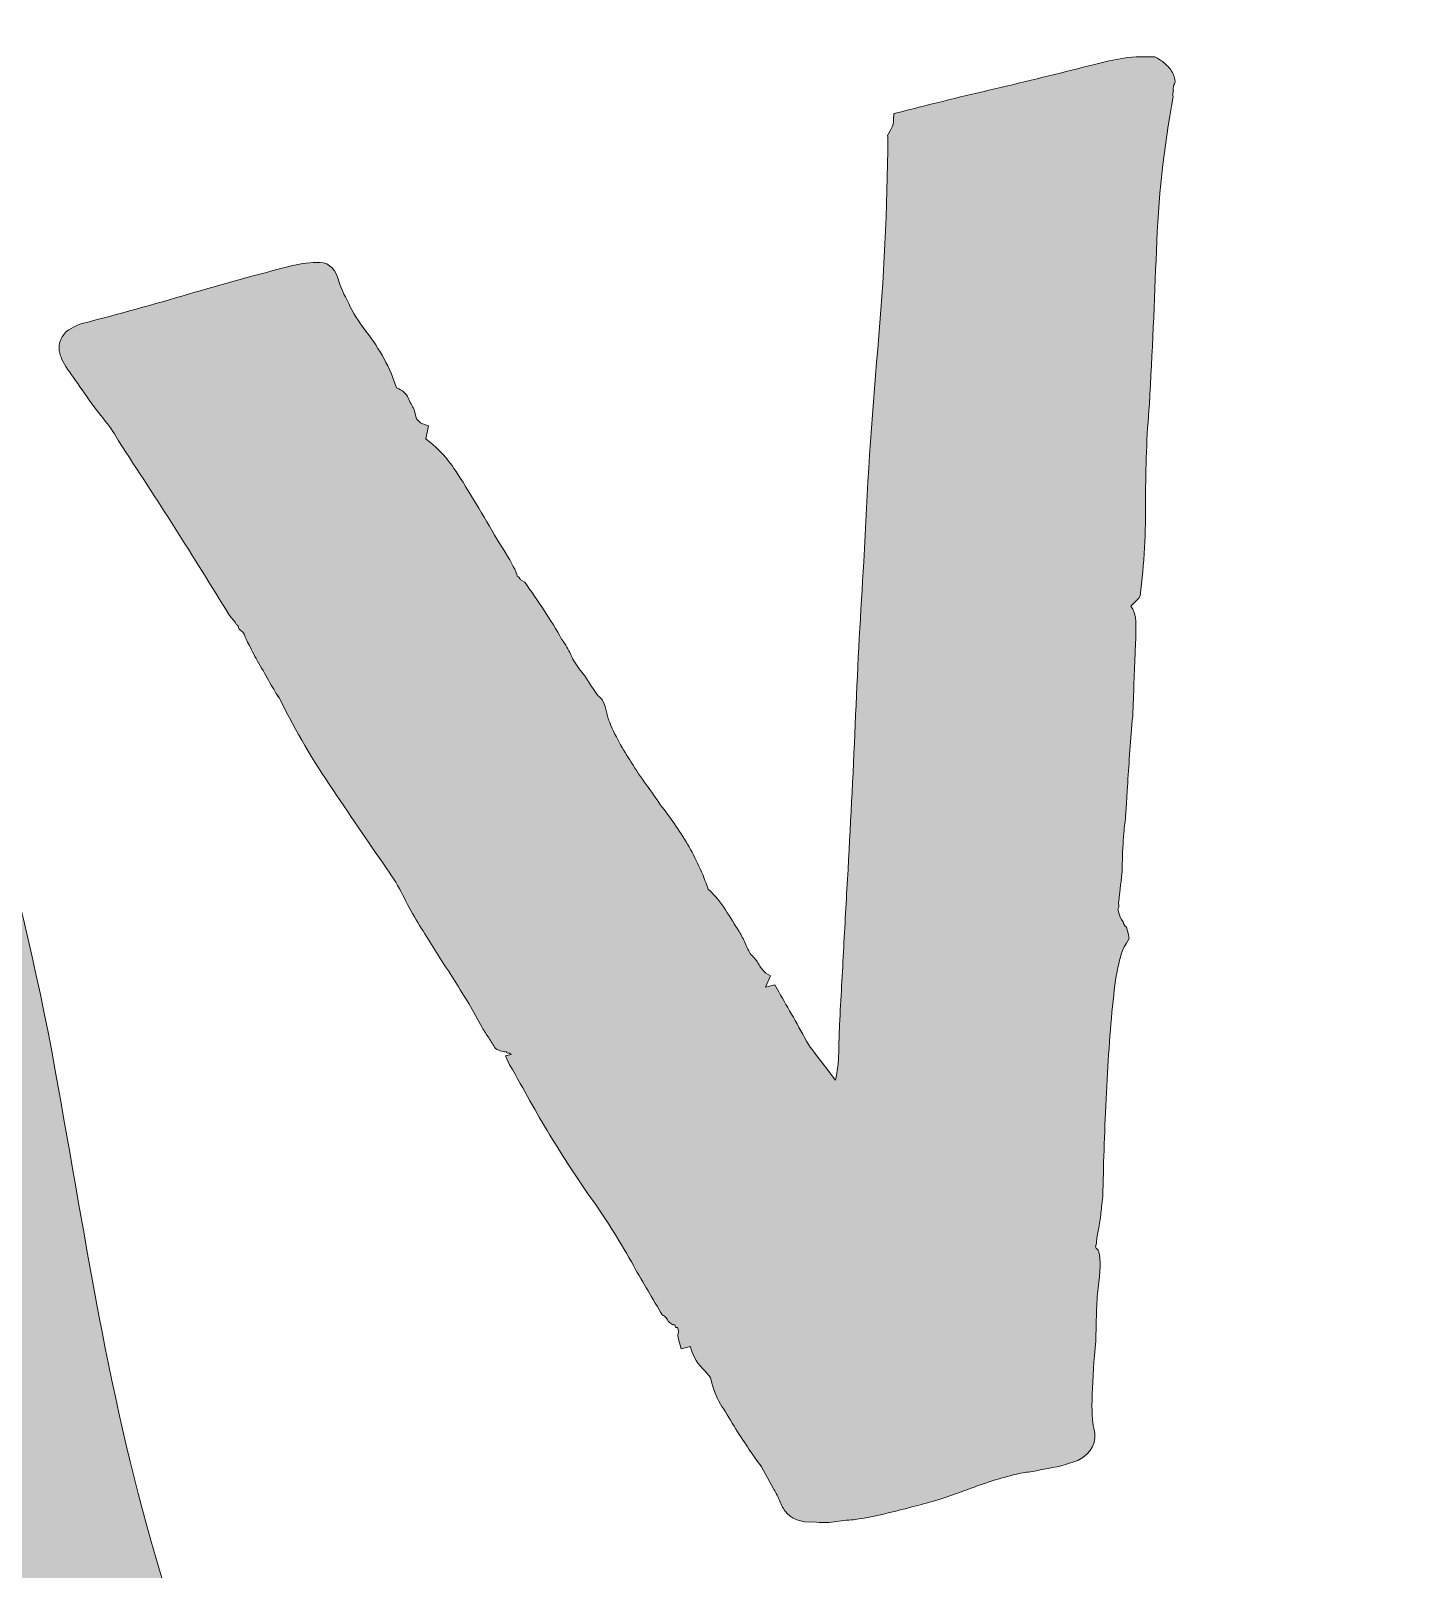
# Model space of a CAD drawing. Header units: inches. Extents: x 92 to 987, y -1041 to -39.
# Drawn here: x 193.3 to 298.9, y -881.8 to -764 of the extents above; entities that cross this region are included whole.
import ezdxf

# ---------------------------------------------------------------- set-up
doc = ezdxf.new("R2010")
doc.units = ezdxf.units.IN
doc.header["$MEASUREMENT"] = 0
doc.layers.add('Layer 1', color=7, linetype='Continuous')

# ---------------------------------------------------------------- blocks, each defined once
blk = doc.blocks.new('block 2')
at = {"layer": 'Layer 1', "true_color": 0xffffff}
h = blk.add_hatch(color=7, dxfattribs=at)
h.dxf.hatch_style = 2
edge = h.paths.add_edge_path()
edge.add_spline(control_points=[(318.5, -910.95), (324.7, -908.49), (330.75, -905.65), (336.81, -902.86), (340.68, -901.08), (341.58, -897.51), (339.24, -893.96), (337.88, -891.89), (335.91, -890.74), (333.46, -890.83), (329.58, -890.96), (325.68, -891.07), (321.84, -891.58), (312.9, -892.75), (304.45, -895.79), (295.95, -898.66), (287.27, -901.58), (278.54, -904.33), (269.79, -907.06), (268.62, -907.43), (267.16, -907.59), (266.01, -907.25), (262.11, -906.08), (258.47, -906.55), (255.1, -908.66), (249.52, -912.14), (244.03, -915.75), (238.53, -919.35), (233.62, -922.57), (228.76, -925.87), (223.84, -929.09), (222.87, -929.73), (221.76, -930.18), (220.56, -930.79), (218.89, -926.26), (217.26, -921.98), (215.72, -917.68), (211.63, -906.24), (207.27, -894.89), (203.6, -883.32), (199.49, -870.38), (197.58, -856.92), (195.16, -843.59), (192.33, -828.02), (187.89, -812.99), (181.05, -798.69), (177.62, -791.5), (174.27, -784.26), (171.05, -776.97), (167.78, -769.59), (164.87, -762.05), (159.33, -755.39), (160.71, -754.86), (161.6, -754.47), (162.53, -754.18), (183.11, -747.59), (203.68, -740.96), (224.29, -734.45), (238.34, -730.01), (252.5, -725.9), (266.51, -721.34), (280.76, -716.71), (294.21, -710.15), (307.75, -703.81), (312.99, -701.36), (318.3, -699.05), (323.7, -697.01), (319.37, -693.59), (315.8, -690.08), (312.85, -686.59), (306.55, -688.26), (300.34, -690.24), (294.15, -692.31), (281.88, -696.42), (269.71, -700.91), (257.29, -704.53), (220.57, -715.25), (183.89, -726.04), (147.77, -738.67), (144.01, -739.99), (140.23, -741.26), (136.52, -742.71), (132.2, -744.4), (129.88, -747.78), (129.49, -752.29), (129.11, -756.65), (131.62, -759.26), (135.37, -761.07), (138.9, -762.78), (142.09, -765.14), (144.42, -768.29), (147.01, -771.81), (149.39, -775.5), (151.53, -779.31), (154.16, -784), (156.41, -788.9), (158.88, -793.67), (164.17, -803.86), (169.04, -814.22), (172.66, -825.12), (173.06, -826.32), (173.4, -827.54), (173.81, -828.88), (172.89, -829.18), (172.24, -829.38), (171.6, -829.6), (167.29, -831.14), (162.89, -832.47), (158.69, -834.26), (150.5, -837.74), (143.02, -842.53), (135.64, -847.47), (122.97, -855.95), (110.86, -865.26), (97.27, -872.32), (93.56, -874.25), (92.32, -878.27), (93.69, -882.42), (94.71, -885.52), (96.67, -887.86), (99.8, -888.95), (108.36, -891.94), (115.11, -897.41), (120.81, -904.26), (124.38, -908.54), (127.74, -913.01), (131.09, -917.47), (138.23, -926.98), (145.77, -936.12), (154.81, -943.9), (156.57, -945.42), (156.96, -946.92), (156.67, -949.08), (155.53, -957.67), (154.43, -966.27), (153.5, -974.89), (152.53, -984.01), (152.99, -993.01), (156.48, -1001.66), (157.3, -1003.69), (157.95, -1005.79), (158.69, -1007.85), (161.19, -1014.85), (162.93, -1021.94), (162.04, -1029.5), (161.65, -1032.74), (163.16, -1035.27), (166.19, -1036.8), (166.96, -1037.19), (167.69, -1037.77), (168.28, -1038.4), (169.43, -1039.64), (170.8, -1040.21), (172.48, -1040.38), (179.61, -1041.08), (186.63, -1040.26), (193.55, -1038.67), (213.49, -1034.07), (231.29, -1024.98), (247.49, -1012.59), (248.91, -1011.5), (250.38, -1010.46), (251.91, -1009.55), (261.95, -1003.62), (272.15, -997.95), (282.02, -991.75), (292.52, -985.15), (303.37, -978.95), (311.69, -969.37), (313.92, -966.8), (315.14, -964.21), (314.2, -960.98), (313.45, -958.41), (312.57, -955.81), (311.26, -953.5), (309.35, -950.14), (307.08, -946.96), (304.81, -943.81), (300.05, -937.17), (295.18, -930.6), (290.37, -923.99), (289.94, -923.39), (289.62, -922.7), (289.2, -921.97), (289.99, -921.68), (290.55, -921.47), (291.1, -921.26), (300.24, -917.84), (309.43, -914.55), (318.5, -910.95)], knot_values=[0, 0, 0, 0, 1, 1, 1, 2, 2, 2, 3, 3, 3, 4, 4, 4, 5, 5, 5, 6, 6, 6, 7, 7, 7, 8, 8, 8, 9, 9, 9, 10, 10, 10, 11, 11, 11, 12, 12, 12, 13, 13, 13, 14, 14, 14, 15, 15, 15, 16, 16, 16, 17, 17, 17, 18, 18, 18, 19, 19, 19, 20, 20, 20, 21, 21, 21, 22, 22, 22, 23, 23, 23, 24, 24, 24, 25, 25, 25, 26, 26, 26, 27, 27, 27, 28, 28, 28, 29, 29, 29, 30, 30, 30, 31, 31, 31, 32, 32, 32, 33, 33, 33, 34, 34, 34, 35, 35, 35, 36, 36, 36, 37, 37, 37, 38, 38, 38, 39, 39, 39, 40, 40, 40, 41, 41, 41, 42, 42, 42, 43, 43, 43, 44, 44, 44, 45, 45, 45, 46, 46, 46, 47, 47, 47, 48, 48, 48, 49, 49, 49, 50, 50, 50, 51, 51, 51, 52, 52, 52, 53, 53, 53, 54, 54, 54, 55, 55, 55, 56, 56, 56, 57, 57, 57, 58, 58, 58, 59, 59, 59, 60, 60, 60, 61, 61, 61, 62, 62, 62, 63, 63, 63, 63], degree=3, periodic=1)
edge = h.paths.add_edge_path()
edge.add_spline(control_points=[(262.99, -928.16), (265.81, -936.44), (270.88, -943.56), (276.15, -950.95), (273, -951.69), (270.9, -951.09), (269.19, -948.75), (265.43, -943.61), (261.49, -938.6), (257.65, -933.51), (257.06, -932.73), (256.61, -931.84), (256.03, -930.9), (257.98, -929.1), (260.02, -927.86), (262.99, -928.16)], knot_values=[0, 0, 0, 0, 1, 1, 1, 2, 2, 2, 3, 3, 3, 4, 4, 4, 5, 5, 5, 5], degree=3, periodic=1)
edge = h.paths.add_edge_path()
edge.add_spline(control_points=[(250.35, -934.42), (252.99, -939.92), (255.54, -945.25), (258.21, -950.8), (256.38, -951.19), (254.95, -951.07), (253.23, -949.71), (249.53, -946.77), (246.45, -943.36), (243.66, -939.15), (245.92, -937.55), (248.15, -935.98), (250.35, -934.42)], knot_values=[0, 0, 0, 0, 1, 1, 1, 2, 2, 2, 3, 3, 3, 4, 4, 4, 4], degree=3, periodic=1)
edge = h.paths.add_edge_path()
edge.add_spline(control_points=[(238.31, -942.94), (239.22, -945.7), (240.06, -948.26), (241, -951.08), (235.94, -951.38), (231.37, -950.94), (226.7, -949.57), (230.45, -947.43), (234.2, -945.29), (238.31, -942.94)], knot_values=[0, 0, 0, 0, 1, 1, 1, 2, 2, 2, 3, 3, 3, 3], degree=3, periodic=1)
edge = h.paths.add_edge_path()
edge.add_spline(control_points=[(275.05, -973.56), (264.72, -979.59), (254.39, -985.6), (244.06, -991.62), (241.39, -993.18), (238.67, -994.66), (236.1, -996.37), (234.47, -997.45), (233.08, -998.91), (231.57, -1000.17), (230.58, -1000.99), (229.6, -1001.85), (228.53, -1002.55), (221.24, -1007.33), (213.27, -1010.73), (205.25, -1014.05), (197.89, -1017.09), (190.6, -1020.3), (183.27, -1023.42), (182.92, -1023.57), (182.53, -1023.62), (181.97, -1023.77), (181.75, -1014.24), (178.81, -1005.44), (176.18, -996.57), (174.63, -991.31), (173.32, -986), (172.88, -980.5), (172.37, -974.16), (173.53, -967.99), (174.5, -961.79), (175.34, -956.47), (176.07, -951.13), (175.41, -945.73), (174.75, -940.3), (172.44, -935.74), (167.78, -932.77), (161.51, -928.76), (156.68, -923.42), (152.64, -917.28), (149.96, -913.21), (147.37, -909.06), (144.84, -904.88), (139.03, -895.33), (131.98, -886.9), (122.99, -880.18), (122.67, -879.94), (122.23, -879.89), (121.35, -879.57), (140.92, -866.61), (158.1, -852.1), (176.31, -838.21), (176.84, -840.76), (177.31, -842.77), (177.66, -844.8), (178.01, -846.85), (178.25, -848.92), (178.57, -851.29), (175.19, -851.58), (173.33, -853.99), (171.18, -855.99), (165.93, -860.88), (160.62, -865.71), (155.43, -870.67), (153.28, -872.74), (151.37, -875.06), (149.41, -877.31), (148.9, -877.9), (148.44, -878.62), (148.22, -879.35), (147.84, -880.64), (148.38, -881.69), (149.49, -882.42), (150.47, -883.06), (151.47, -882.92), (152.22, -882.14), (158.38, -875.77), (166.43, -872.29), (173.83, -867.82), (175.87, -866.59), (177.82, -865.21), (180.22, -863.63), (180.55, -865.68), (180.81, -867.33), (181.03, -868.69), (177.11, -871.37), (173.35, -873.8), (169.76, -876.44), (165.07, -879.9), (161.15, -884.14), (157.77, -888.88), (157.21, -889.67), (156.61, -890.63), (156.56, -891.54), (156.42, -893.68), (159.28, -895.09), (161.22, -893.91), (161.89, -893.5), (162.42, -892.86), (163, -892.32), (168.85, -886.95), (175.34, -882.61), (183.08, -879.72), (183.45, -881.29), (183.78, -882.7), (184.04, -883.77), (179.79, -887.32), (175.69, -890.49), (171.9, -893.99), (169.51, -896.2), (167.48, -898.84), (165.46, -901.43), (164.18, -903.05), (164.26, -904.39), (165.2, -905.52), (166.23, -906.76), (167.83, -907.21), (169.52, -906.28), (172.57, -904.61), (175.53, -902.76), (178.48, -900.91), (181.25, -899.16), (183.94, -897.32), (186.99, -895.31), (187.82, -897.89), (188.54, -900.11), (189.2, -902.16), (185.96, -905.13), (182.9, -907.95), (179.84, -910.76), (179.55, -911.03), (179.27, -911.32), (178.99, -911.61), (176.9, -913.77), (176.58, -915.58), (177.93, -917.39), (179.01, -918.84), (181.21, -919.47), (183.79, -917.73), (186.59, -915.83), (189.58, -914.22), (192.79, -912.3), (193.8, -914.94), (194.81, -917.57), (195.91, -920.43), (191.95, -920.71), (190.03, -923.53), (187.93, -926.01), (186.73, -927.43), (187.02, -929.41), (188.3, -930.6), (189.6, -931.81), (191.44, -931.94), (192.91, -930.65), (194.54, -929.21), (196, -927.58), (197.85, -925.7), (198.66, -927.83), (199.33, -929.63), (200.11, -931.69), (198.24, -933.28), (196.32, -934.82), (194.5, -936.48), (192.48, -938.34), (192.48, -940.64), (194.4, -942.46), (195.78, -943.77), (197.26, -943.99), (199.06, -943.1), (199.77, -942.74), (200.43, -942.28), (201.12, -941.89), (201.71, -941.57), (202.32, -941.28), (203.13, -940.87), (203.64, -942.51), (204.15, -943.89), (204.5, -945.32), (205.08, -947.72), (206.22, -949.71), (208.13, -951.35), (208.86, -951.98), (209.22, -953.06), (209.76, -953.95), (206.92, -956.44), (204.24, -958.54), (201.85, -960.92), (197.62, -965.14), (193.55, -969.51), (189.45, -973.86), (188.85, -974.5), (188.31, -975.28), (188.02, -976.1), (187.6, -977.3), (187.84, -978.5), (188.93, -979.32), (190, -980.14), (191.16, -980.14), (192.25, -979.37), (192.91, -978.92), (193.48, -978.36), (194.09, -977.84), (201.03, -971.94), (208.65, -967.04), (216.53, -962.52), (217.08, -962.21), (217.9, -961.93), (218.43, -962.11), (221.33, -963.09), (224.17, -964.21), (227.36, -965.4), (226.52, -966.23), (225.9, -966.95), (225.16, -967.55), (219.69, -972.04), (214.2, -976.5), (208.72, -980.98), (208.1, -981.48), (207.34, -981.89), (206.92, -982.53), (206.6, -982.99), (206.52, -983.82), (206.72, -984.34), (206.84, -984.65), (207.7, -984.73), (208.24, -984.8), (208.5, -984.83), (208.79, -984.61), (209.06, -984.48), (216.41, -980.91), (223.79, -977.4), (231.09, -973.73), (234.02, -972.26), (236.83, -970.52), (239.58, -968.72), (241.09, -967.73), (242.44, -967.62), (244.36, -968.53), (243.33, -969.25), (242.56, -969.8), (241.77, -970.33), (226.3, -980.6), (211.9, -992.27), (197.82, -1004.35), (197.44, -1004.67), (196.93, -1004.98), (196.79, -1005.4), (196.59, -1005.99), (196.43, -1006.86), (196.72, -1007.26), (197.03, -1007.67), (197.96, -1007.93), (198.51, -1007.8), (199.34, -1007.58), (200.09, -1006.99), (200.86, -1006.53), (212.59, -999.55), (224.24, -992.43), (236.08, -985.65), (240.91, -982.89), (246.12, -980.8), (251.22, -978.57), (256.06, -976.44), (260.98, -974.51), (265.01, -970.92), (265.42, -970.56), (266.08, -970.26), (266.6, -970.29), (270.24, -970.54), (273.89, -970.89), (277.53, -971.2), (277.58, -971.4), (277.64, -971.61), (277.69, -971.81), (276.81, -972.39), (275.96, -973.02), (275.05, -973.56)], knot_values=[0, 0, 0, 0, 1, 1, 1, 2, 2, 2, 3, 3, 3, 4, 4, 4, 5, 5, 5, 6, 6, 6, 7, 7, 7, 8, 8, 8, 9, 9, 9, 10, 10, 10, 11, 11, 11, 12, 12, 12, 13, 13, 13, 14, 14, 14, 15, 15, 15, 16, 16, 16, 17, 17, 17, 18, 18, 18, 19, 19, 19, 20, 20, 20, 21, 21, 21, 22, 22, 22, 23, 23, 23, 24, 24, 24, 25, 25, 25, 26, 26, 26, 27, 27, 27, 28, 28, 28, 29, 29, 29, 30, 30, 30, 31, 31, 31, 32, 32, 32, 33, 33, 33, 34, 34, 34, 35, 35, 35, 36, 36, 36, 37, 37, 37, 38, 38, 38, 39, 39, 39, 40, 40, 40, 41, 41, 41, 42, 42, 42, 43, 43, 43, 44, 44, 44, 45, 45, 45, 46, 46, 46, 47, 47, 47, 48, 48, 48, 49, 49, 49, 50, 50, 50, 51, 51, 51, 52, 52, 52, 53, 53, 53, 54, 54, 54, 55, 55, 55, 56, 56, 56, 57, 57, 57, 58, 58, 58, 59, 59, 59, 60, 60, 60, 61, 61, 61, 62, 62, 62, 63, 63, 63, 64, 64, 64, 65, 65, 65, 66, 66, 66, 67, 67, 67, 68, 68, 68, 69, 69, 69, 70, 70, 70, 71, 71, 71, 72, 72, 72, 73, 73, 73, 74, 74, 74, 75, 75, 75, 76, 76, 76, 77, 77, 77, 78, 78, 78, 79, 79, 79, 80, 80, 80, 81, 81, 81, 82, 82, 82, 83, 83, 83, 84, 84, 84, 85, 85, 85, 86, 86, 86, 87, 87, 87, 88, 88, 88, 89, 89, 89, 90, 90, 90, 91, 91, 91, 92, 92, 92, 92], degree=3, periodic=1)
edge = h.paths.add_edge_path()
edge.add_spline(control_points=[(291.64, -952.56), (289.98, -952.95), (289.05, -952.54), (288.11, -951.4), (285.83, -948.66), (283.43, -946), (280.99, -943.4), (276.64, -938.77), (273.56, -933.36), (271.05, -927.59), (270.94, -927.34), (270.96, -927.03), (270.89, -926.57), (272.83, -926.13), (274.74, -925.71), (276.92, -925.22), (279.09, -935.82), (286.02, -943.71), (291.64, -952.56)], knot_values=[0, 0, 0, 0, 1, 1, 1, 2, 2, 2, 3, 3, 3, 4, 4, 4, 5, 5, 5, 6, 6, 6, 6], degree=3, periodic=1)
h = blk.add_hatch(color=7, dxfattribs=at)
h.dxf.hatch_style = 2
edge = h.paths.add_edge_path()
edge.add_spline(control_points=[(280.81, -768.01), (280.84, -767.96), (280.84, -767.83), (280.79, -767.63), (280.71, -767.35), (280.57, -767.07), (280.35, -766.82), (280.13, -766.57), (279.9, -766.37), (279.66, -766.23), (279.66, -766.23), (279.48, -766.12), (279.48, -766.12), (279.48, -766.12), (279.29, -766.02), (279.29, -766.02), (278.26, -765.97), (277.37, -766.02), (276.64, -766.16), (275.9, -766.29), (275.1, -766.47), (274.24, -766.7), (271.92, -767.29), (269.55, -767.87), (267.14, -768.44), (264.71, -769), (262.3, -769.6), (259.89, -770.21), (259.89, -770.21), (259.32, -770.36), (259.32, -770.36), (259.32, -770.36), (259.28, -770.83), (259.28, -770.83), (259.33, -771.03), (259.21, -771.36), (258.93, -771.85), (258.93, -771.85), (258.82, -772.03), (258.82, -772.03), (258.82, -772.03), (258.86, -772.17), (258.86, -772.17), (258.81, -777.63), (258.56, -783.03), (258.08, -788.38), (257.61, -793.74), (257.25, -799.17), (257.02, -804.67), (256.77, -808.53), (256.56, -812.43), (256.39, -816.37), (256.23, -820.32), (256.03, -824.27), (255.81, -828.22), (255.7, -830.2), (255.59, -832.18), (255.48, -834.16), (255.38, -836.14), (255.27, -838.11), (255.16, -840.09), (255.13, -840.82), (255.12, -841.54), (255.1, -842.26), (255.08, -842.99), (255, -843.67), (254.85, -844.33), (254.25, -843.56), (253.56, -842.66), (252.78, -841.62), (252.39, -840.9), (252, -840.21), (251.63, -839.53), (251.25, -838.86), (250.88, -838.21), (250.51, -837.59), (250.51, -837.59), (250.22, -837.05), (250.22, -837.05), (250.22, -837.05), (249.5, -837.23), (249.5, -837.23), (249.5, -837.23), (249.89, -836.36), (249.89, -836.36), (249.89, -836.36), (249.53, -836.14), (249.53, -836.14), (249.26, -835.91), (249.07, -835.67), (248.96, -835.44), (248.85, -835.22), (248.66, -834.98), (248.4, -834.74), (248.23, -834.48), (248.07, -834.18), (247.94, -833.86), (247.8, -833.53), (247.65, -833.24), (247.48, -832.97), (247.14, -832.44), (246.8, -831.89), (246.44, -831.31), (246.09, -830.74), (245.65, -830.21), (245.11, -829.73), (244.7, -828.51), (244.17, -827.35), (243.54, -826.29), (242.9, -825.22), (242.21, -824.21), (241.46, -823.28), (241.12, -822.75), (240.75, -822.23), (240.37, -821.71), (239.98, -821.19), (239.6, -820.62), (239.23, -820), (238.58, -819.04), (237.99, -817.96), (237.48, -816.75), (237.48, -816.75), (237.4, -816.46), (237.4, -816.46), (237.4, -816.46), (237.22, -815.74), (237.22, -815.74), (237.12, -815.36), (236.95, -815.09), (236.71, -814.95), (236.39, -814.52), (236.14, -814.14), (235.96, -813.83), (235.78, -813.52), (235.54, -813.2), (235.25, -812.86), (234.93, -812.43), (234.71, -812.05), (234.58, -811.72), (234.44, -811.4), (234.21, -811.02), (233.9, -810.59), (233.51, -809.87), (233.07, -809.13), (232.57, -808.39), (232.07, -807.64), (231.57, -806.92), (231.09, -806.23), (231.09, -806.23), (230.73, -806.01), (230.73, -806.01), (230.7, -805.92), (230.63, -805.83), (230.51, -805.76), (230.41, -805.38), (230.1, -804.76), (229.57, -803.92), (229.05, -803.08), (228.51, -802.19), (227.97, -801.25), (227.42, -800.32), (226.88, -799.43), (226.36, -798.58), (225.84, -797.74), (225.43, -797.16), (225.14, -796.82), (224.82, -796.39), (224.28, -795.86), (223.5, -795.24), (223.5, -795.24), (223.71, -794.26), (223.71, -794.26), (223.71, -794.26), (223.21, -794.08), (223.21, -794.08), (223.09, -794.01), (222.95, -793.89), (222.81, -793.72), (222.81, -793.72), (222.73, -793.43), (222.73, -793.43), (222.73, -793.43), (222.62, -793), (222.62, -793), (222.45, -792.73), (222.3, -792.44), (222.16, -792.12), (222.03, -791.79), (221.73, -791.53), (221.27, -791.34), (220.78, -789.83), (220, -788.39), (218.93, -787.02), (218.33, -786.25), (217.89, -785.54), (217.62, -784.89), (217.23, -784.17), (217, -783.66), (216.92, -783.37), (216.65, -782.31), (216.15, -781.78), (215.43, -781.75), (214.71, -781.74), (214.01, -781.81), (213.33, -781.98), (210.63, -782.67), (207.98, -783.41), (205.35, -784.18), (202.73, -784.96), (200.02, -785.7), (197.23, -786.42), (196.94, -786.49), (196.53, -786.7), (196, -787.04), (195.52, -787.57), (195.36, -788.13), (195.5, -788.7), (195.6, -789.09), (195.85, -789.57), (196.25, -790.13), (196.65, -790.69), (197.1, -791.32), (197.58, -792.02), (198.07, -792.72), (198.54, -793.34), (198.99, -793.89), (199.44, -794.45), (199.77, -794.95), (199.99, -795.41), (201.5, -797.69), (202.94, -799.91), (204.31, -802.07), (205.69, -804.24), (207.08, -806.47), (208.5, -808.78), (208.5, -808.78), (208.93, -809.28), (208.93, -809.28), (208.96, -809.38), (209, -809.45), (209.06, -809.48), (209.12, -809.52), (209.18, -809.63), (209.23, -809.82), (209.47, -809.97), (209.61, -810.14), (209.66, -810.33), (209.69, -810.42), (209.8, -810.68), (210.01, -811.08), (210.21, -811.49), (210.46, -811.95), (210.74, -812.44), (211.02, -812.93), (211.3, -813.42), (211.58, -813.92), (211.86, -814.41), (212.09, -814.79), (212.26, -815.05), (212.26, -815.05), (212.22, -814.91), (212.22, -814.91), (213.32, -817.19), (214.62, -819.45), (216.11, -821.68), (217.61, -823.92), (219.08, -826.08), (220.54, -828.17), (221.03, -828.87), (221.43, -829.54), (221.75, -830.17), (222.07, -830.81), (222.41, -831.44), (222.77, -832.07), (223.48, -833.22), (224.17, -834.32), (224.85, -835.38), (225.53, -836.44), (226.23, -837.54), (226.93, -838.7), (226.93, -838.7), (227.81, -840.32), (227.81, -840.32), (227.98, -840.59), (228.15, -840.85), (228.32, -841.11), (228.49, -841.38), (228.66, -841.64), (228.83, -841.91), (229.2, -842.12), (229.47, -842.2), (229.67, -842.15), (229.69, -842.25), (229.75, -842.29), (229.85, -842.26), (229.85, -842.26), (230.03, -842.37), (230.03, -842.37), (230.03, -842.37), (229.6, -842.48), (229.6, -842.48), (229.6, -842.48), (229.92, -843.17), (229.92, -843.17), (230.49, -844.15), (231, -845.07), (231.48, -845.92), (231.95, -846.78), (232.46, -847.65), (232.99, -848.54), (234.07, -850.32), (235.16, -851.99), (236.28, -853.55), (237.39, -855.11), (238.44, -856.79), (239.42, -858.59), (239.78, -859.22), (240.15, -859.85), (240.51, -860.47), (240.88, -861.09), (241.25, -861.72), (241.61, -862.34), (241.7, -862.32), (241.84, -862.44), (242.01, -862.7), (242.04, -862.8), (242.17, -862.92), (242.41, -863.06), (242.51, -863.04), (242.57, -863.07), (242.59, -863.17), (242.62, -863.27), (242.68, -863.3), (242.77, -863.28), (242.77, -863.28), (242.81, -863.42), (242.81, -863.42), (242.81, -863.42), (242.85, -863.57), (242.85, -863.57), (242.85, -863.57), (242.78, -863.89), (242.78, -863.89), (242.78, -863.89), (242.85, -864.18), (242.85, -864.18), (242.85, -864.18), (243.04, -864.9), (243.04, -864.9), (243.04, -864.9), (243.76, -864.72), (243.76, -864.72), (243.76, -864.72), (243.79, -864.86), (243.79, -864.86), (243.97, -865.54), (244.32, -866.11), (244.86, -866.59), (244.86, -866.59), (245.29, -867.1), (245.29, -867.1), (245.29, -867.1), (245.4, -867.53), (245.4, -867.53), (245.57, -868.21), (245.83, -868.81), (246.17, -869.33), (246.51, -869.86), (246.86, -870.44), (247.23, -871.06), (247.57, -871.59), (247.91, -872.1), (248.23, -872.58), (248.56, -873.06), (248.88, -873.52), (249.2, -873.95), (249.2, -873.95), (250.08, -875.57), (250.08, -875.57), (250.25, -875.83), (250.4, -876.13), (250.54, -876.45), (250.67, -876.78), (250.82, -877.07), (250.99, -877.34), (251.45, -877.94), (252.19, -878.21), (253.2, -878.16), (253.74, -878.23), (254.25, -878.22), (254.74, -878.15), (255.24, -878.07), (255.73, -878.02), (256.24, -877.99), (257.33, -877.82), (258.32, -877.62), (259.24, -877.38), (260.15, -877.15), (260.85, -876.97), (261.34, -876.84), (262.59, -876.52), (263.77, -876.14), (264.89, -875.7), (266.01, -875.26), (267.19, -874.88), (268.45, -874.56), (268.83, -874.46), (269.23, -874.39), (269.62, -874.34), (270.02, -874.29), (270.41, -874.21), (270.8, -874.11), (271.69, -873.99), (272.56, -873.77), (273.4, -873.45), (274.48, -872.86), (274.89, -872.04), (274.61, -870.98), (274.49, -870.5), (274.45, -869.64), (274.49, -868.39), (274.53, -867.15), (274.62, -865.8), (274.76, -864.32), (274.78, -863.6), (274.8, -862.88), (274.82, -862.15), (274.84, -861.43), (274.88, -860.8), (274.95, -860.27), (275.13, -858.99), (275.15, -858.06), (275.01, -857.49), (274.98, -857.39), (274.94, -857.32), (274.88, -857.29), (274.82, -857.25), (274.78, -857.19), (274.75, -857.09), (274.8, -856.87), (274.83, -856.68), (274.84, -856.53), (274.85, -856.37), (274.88, -856.19), (274.93, -855.97), (275.02, -855.53), (275.09, -855.1), (275.14, -854.68), (275.18, -854.26), (275.24, -853.78), (275.31, -853.25), (275.33, -852.12), (275.35, -850.93), (275.4, -849.69), (275.44, -848.45), (275.49, -847.15), (275.55, -845.8), (275.68, -843.1), (275.86, -840.59), (276.09, -838.27), (276.32, -835.96), (276.66, -834.48), (277.11, -833.85), (277.11, -833.85), (277.33, -833.49), (277.33, -833.49), (277.33, -833.49), (277.26, -833.2), (277.26, -833.2), (277.26, -833.2), (277.11, -832.62), (277.11, -832.62), (276.99, -832.55), (276.9, -832.42), (276.85, -832.23), (276.68, -831.96), (276.57, -831.73), (276.52, -831.54), (276.52, -831.54), (276.45, -831.25), (276.45, -831.25), (276.52, -831.13), (276.54, -831.02), (276.52, -830.93), (276.49, -830.83), (276.5, -830.67), (276.55, -830.46), (276.57, -830.14), (276.65, -829.45), (276.79, -828.39), (276.79, -827.57), (276.81, -826.77), (276.87, -825.99), (276.92, -825.2), (276.98, -824.7), (277.02, -824.48), (277.04, -824.17), (277.11, -823.21), (277.21, -821.59), (277.3, -819.97), (277.44, -818.27), (277.59, -816.49), (277.66, -814.73), (277.72, -813.07), (277.78, -811.51), (277.85, -809.96), (277.85, -809.08), (277.8, -808.89), (277.71, -808.5), (277.58, -808.23), (277.44, -808.06), (277.44, -808.06), (278.05, -807.44), (278.05, -807.44), (278.05, -807.44), (278.16, -807.26), (278.16, -807.26), (278.46, -804.82), (278.6, -802.37), (278.58, -799.91), (278.57, -797.45), (278.66, -795.02), (278.87, -792.61), (279.09, -788.65), (279.26, -784.73), (279.4, -780.85), (279.53, -776.96), (279.96, -773.03), (280.69, -769.05), (280.66, -768.95), (280.66, -768.85), (280.68, -768.74), (280.71, -768.63), (280.71, -768.53), (280.68, -768.43), (280.73, -768.21), (280.77, -768.08), (280.81, -768.01)], knot_values=[0, 0, 0, 0, 1, 1, 1, 2, 2, 2, 3, 3, 3, 4, 4, 4, 5, 5, 5, 6, 6, 6, 7, 7, 7, 8, 8, 8, 9, 9, 9, 10, 10, 10, 11, 11, 11, 12, 12, 12, 13, 13, 13, 14, 14, 14, 15, 15, 15, 16, 16, 16, 17, 17, 17, 18, 18, 18, 19, 19, 19, 20, 20, 20, 21, 21, 21, 22, 22, 22, 23, 23, 23, 24, 24, 24, 25, 25, 25, 26, 26, 26, 27, 27, 27, 28, 28, 28, 29, 29, 29, 30, 30, 30, 31, 31, 31, 32, 32, 32, 33, 33, 33, 34, 34, 34, 35, 35, 35, 36, 36, 36, 37, 37, 37, 38, 38, 38, 39, 39, 39, 40, 40, 40, 41, 41, 41, 42, 42, 42, 43, 43, 43, 44, 44, 44, 45, 45, 45, 46, 46, 46, 47, 47, 47, 48, 48, 48, 49, 49, 49, 50, 50, 50, 51, 51, 51, 52, 52, 52, 53, 53, 53, 54, 54, 54, 55, 55, 55, 56, 56, 56, 57, 57, 57, 58, 58, 58, 59, 59, 59, 60, 60, 60, 61, 61, 61, 62, 62, 62, 63, 63, 63, 64, 64, 64, 65, 65, 65, 66, 66, 66, 67, 67, 67, 68, 68, 68, 69, 69, 69, 70, 70, 70, 71, 71, 71, 72, 72, 72, 73, 73, 73, 74, 74, 74, 75, 75, 75, 76, 76, 76, 77, 77, 77, 78, 78, 78, 79, 79, 79, 80, 80, 80, 81, 81, 81, 82, 82, 82, 83, 83, 83, 84, 84, 84, 85, 85, 85, 86, 86, 86, 87, 87, 87, 88, 88, 88, 89, 89, 89, 90, 90, 90, 91, 91, 91, 92, 92, 92, 93, 93, 93, 94, 94, 94, 95, 95, 95, 96, 96, 96, 97, 97, 97, 98, 98, 98, 99, 99, 99, 100, 100, 100, 101, 101, 101, 102, 102, 102, 103, 103, 103, 104, 104, 104, 105, 105, 105, 106, 106, 106, 107, 107, 107, 108, 108, 108, 109, 109, 109, 110, 110, 110, 111, 111, 111, 112, 112, 112, 113, 113, 113, 114, 114, 114, 115, 115, 115, 116, 116, 116, 117, 117, 117, 118, 118, 118, 119, 119, 119, 120, 120, 120, 121, 121, 121, 122, 122, 122, 123, 123, 123, 124, 124, 124, 125, 125, 125, 126, 126, 126, 127, 127, 127, 128, 128, 128, 129, 129, 129, 130, 130, 130, 131, 131, 131, 132, 132, 132, 133, 133, 133, 134, 134, 134, 135, 135, 135, 136, 136, 136, 137, 137, 137, 138, 138, 138, 139, 139, 139, 140, 140, 140, 141, 141, 141, 142, 142, 142, 143, 143, 143, 144, 144, 144, 145, 145, 145, 146, 146, 146, 147, 147, 147, 148, 148, 148, 149, 149, 149, 150, 150, 150, 151, 151, 151, 152, 152, 152, 153, 153, 153, 154, 154, 154, 155, 155, 155, 156, 156, 156, 157, 157, 157, 158, 158, 158, 159, 159, 159, 160, 160, 160, 161, 161, 161, 162, 162, 162, 163, 163, 163, 164, 164, 164, 165, 165, 165, 166, 166, 166, 167, 167, 167, 168, 168, 168, 169, 169, 169, 170, 170, 170, 171, 171, 171, 172, 172, 172, 173, 173, 173, 174, 174, 174, 175, 175, 175, 176, 176, 176, 177, 177, 177, 178, 178, 178, 179, 179, 179, 179], degree=3, periodic=1)
at = {"layer": 'Layer 1', "lineweight": 0}
for points, knots in [([(318.5, -910.95), (324.7, -908.49), (330.75, -905.65), (336.81, -902.86), (340.68, -901.08), (341.58, -897.51), (339.24, -893.96), (337.88, -891.89), (335.91, -890.74), (333.46, -890.83), (329.58, -890.96), (325.68, -891.07), (321.84, -891.58), (312.9, -892.75), (304.45, -895.79), (295.95, -898.66), (287.27, -901.58), (278.54, -904.33), (269.79, -907.06), (268.62, -907.43), (267.16, -907.59), (266.01, -907.25), (262.11, -906.08), (258.47, -906.55), (255.1, -908.66), (249.52, -912.14), (244.03, -915.75), (238.53, -919.35), (233.62, -922.57), (228.76, -925.87), (223.84, -929.09), (222.87, -929.73), (221.76, -930.18), (220.56, -930.79), (218.89, -926.26), (217.26, -921.98), (215.72, -917.68), (211.63, -906.24), (207.27, -894.89), (203.6, -883.32), (199.49, -870.38), (197.58, -856.92), (195.16, -843.59), (192.33, -828.02), (187.89, -812.99), (181.05, -798.69), (177.62, -791.5), (174.27, -784.26), (171.05, -776.97), (167.78, -769.59), (164.87, -762.05), (159.33, -755.39), (160.71, -754.86), (161.6, -754.47), (162.53, -754.18), (183.11, -747.59), (203.68, -740.96), (224.29, -734.45), (238.34, -730.01), (252.5, -725.9), (266.51, -721.34), (280.76, -716.71), (294.21, -710.15), (307.75, -703.81), (312.99, -701.36), (318.3, -699.05), (323.7, -697.01), (319.37, -693.59), (315.8, -690.08), (312.85, -686.59), (306.55, -688.26), (300.34, -690.24), (294.15, -692.31), (281.88, -696.42), (269.71, -700.91), (257.29, -704.53), (220.57, -715.25), (183.89, -726.04), (147.77, -738.67), (144.01, -739.99), (140.23, -741.26), (136.52, -742.71), (132.2, -744.4), (129.88, -747.78), (129.49, -752.29), (129.11, -756.65), (131.62, -759.26), (135.37, -761.07), (138.9, -762.78), (142.09, -765.14), (144.42, -768.29), (147.01, -771.81), (149.39, -775.5), (151.53, -779.31), (154.16, -784), (156.41, -788.9), (158.88, -793.67), (164.17, -803.86), (169.04, -814.22), (172.66, -825.12), (173.06, -826.32), (173.4, -827.54), (173.81, -828.88), (172.89, -829.18), (172.24, -829.38), (171.6, -829.6), (167.29, -831.14), (162.89, -832.47), (158.69, -834.26), (150.5, -837.74), (143.02, -842.53), (135.64, -847.47), (122.97, -855.95), (110.86, -865.26), (97.27, -872.32), (93.56, -874.25), (92.32, -878.27), (93.69, -882.42), (94.71, -885.52), (96.67, -887.86), (99.8, -888.95), (108.36, -891.94), (115.11, -897.41), (120.81, -904.26), (124.38, -908.54), (127.74, -913.01), (131.09, -917.47), (138.23, -926.98), (145.77, -936.12), (154.81, -943.9), (156.57, -945.42), (156.96, -946.92), (156.67, -949.08), (155.53, -957.67), (154.43, -966.27), (153.5, -974.89), (152.53, -984.01), (152.99, -993.01), (156.48, -1001.66), (157.3, -1003.69), (157.95, -1005.79), (158.69, -1007.85), (161.19, -1014.85), (162.93, -1021.94), (162.04, -1029.5), (161.65, -1032.74), (163.16, -1035.27), (166.19, -1036.8), (166.96, -1037.19), (167.69, -1037.77), (168.28, -1038.4), (169.43, -1039.64), (170.8, -1040.21), (172.48, -1040.38), (179.61, -1041.08), (186.63, -1040.26), (193.55, -1038.67), (213.49, -1034.07), (231.29, -1024.98), (247.49, -1012.59), (248.91, -1011.5), (250.38, -1010.46), (251.91, -1009.55), (261.95, -1003.62), (272.15, -997.95), (282.02, -991.75), (292.52, -985.15), (303.37, -978.95), (311.69, -969.37), (313.92, -966.8), (315.14, -964.21), (314.2, -960.98), (313.45, -958.41), (312.57, -955.81), (311.26, -953.5), (309.35, -950.14), (307.08, -946.96), (304.81, -943.81), (300.05, -937.17), (295.18, -930.6), (290.37, -923.99), (289.94, -923.39), (289.62, -922.7), (289.2, -921.97), (289.99, -921.68), (290.55, -921.47), (291.1, -921.26), (300.24, -917.84), (309.43, -914.55), (318.5, -910.95)], [0, 0, 0, 0, 1, 1, 1, 2, 2, 2, 3, 3, 3, 4, 4, 4, 5, 5, 5, 6, 6, 6, 7, 7, 7, 8, 8, 8, 9, 9, 9, 10, 10, 10, 11, 11, 11, 12, 12, 12, 13, 13, 13, 14, 14, 14, 15, 15, 15, 16, 16, 16, 17, 17, 17, 18, 18, 18, 19, 19, 19, 20, 20, 20, 21, 21, 21, 22, 22, 22, 23, 23, 23, 24, 24, 24, 25, 25, 25, 26, 26, 26, 27, 27, 27, 28, 28, 28, 29, 29, 29, 30, 30, 30, 31, 31, 31, 32, 32, 32, 33, 33, 33, 34, 34, 34, 35, 35, 35, 36, 36, 36, 37, 37, 37, 38, 38, 38, 39, 39, 39, 40, 40, 40, 41, 41, 41, 42, 42, 42, 43, 43, 43, 44, 44, 44, 45, 45, 45, 46, 46, 46, 47, 47, 47, 48, 48, 48, 49, 49, 49, 50, 50, 50, 51, 51, 51, 52, 52, 52, 53, 53, 53, 54, 54, 54, 55, 55, 55, 56, 56, 56, 57, 57, 57, 58, 58, 58, 59, 59, 59, 60, 60, 60, 61, 61, 61, 62, 62, 62, 63, 63, 63, 63]), ([(280.81, -768.01), (280.84, -767.96), (280.84, -767.83), (280.79, -767.63), (280.71, -767.35), (280.57, -767.07), (280.35, -766.82), (280.13, -766.57), (279.9, -766.37), (279.66, -766.23), (279.66, -766.23), (279.48, -766.12), (279.48, -766.12), (279.48, -766.12), (279.29, -766.02), (279.29, -766.02), (278.26, -765.97), (277.37, -766.02), (276.64, -766.16), (275.9, -766.29), (275.1, -766.47), (274.24, -766.7), (271.92, -767.29), (269.55, -767.87), (267.14, -768.44), (264.71, -769), (262.3, -769.6), (259.89, -770.21), (259.89, -770.21), (259.32, -770.36), (259.32, -770.36), (259.32, -770.36), (259.28, -770.83), (259.28, -770.83), (259.33, -771.03), (259.21, -771.36), (258.93, -771.85), (258.93, -771.85), (258.82, -772.03), (258.82, -772.03), (258.82, -772.03), (258.86, -772.17), (258.86, -772.17), (258.81, -777.63), (258.56, -783.03), (258.08, -788.38), (257.61, -793.74), (257.25, -799.17), (257.02, -804.67), (256.77, -808.53), (256.56, -812.43), (256.39, -816.37), (256.23, -820.32), (256.03, -824.27), (255.81, -828.22), (255.7, -830.2), (255.59, -832.18), (255.48, -834.16), (255.38, -836.14), (255.27, -838.11), (255.16, -840.09), (255.13, -840.82), (255.12, -841.54), (255.1, -842.26), (255.08, -842.99), (255, -843.67), (254.85, -844.33), (254.25, -843.56), (253.56, -842.66), (252.78, -841.62), (252.39, -840.9), (252, -840.21), (251.63, -839.53), (251.25, -838.86), (250.88, -838.21), (250.51, -837.59), (250.51, -837.59), (250.22, -837.05), (250.22, -837.05), (250.22, -837.05), (249.5, -837.23), (249.5, -837.23), (249.5, -837.23), (249.89, -836.36), (249.89, -836.36), (249.89, -836.36), (249.53, -836.14), (249.53, -836.14), (249.26, -835.91), (249.07, -835.67), (248.96, -835.44), (248.85, -835.22), (248.66, -834.98), (248.4, -834.74), (248.23, -834.48), (248.07, -834.18), (247.94, -833.86), (247.8, -833.53), (247.65, -833.24), (247.48, -832.97), (247.14, -832.44), (246.8, -831.89), (246.44, -831.31), (246.09, -830.74), (245.65, -830.21), (245.11, -829.73), (244.7, -828.51), (244.17, -827.35), (243.54, -826.29), (242.9, -825.22), (242.21, -824.21), (241.46, -823.28), (241.12, -822.75), (240.75, -822.23), (240.37, -821.71), (239.98, -821.19), (239.6, -820.62), (239.23, -820), (238.58, -819.04), (237.99, -817.96), (237.48, -816.75), (237.48, -816.75), (237.4, -816.46), (237.4, -816.46), (237.4, -816.46), (237.22, -815.74), (237.22, -815.74), (237.12, -815.36), (236.95, -815.09), (236.71, -814.95), (236.39, -814.52), (236.14, -814.14), (235.96, -813.83), (235.78, -813.52), (235.54, -813.2), (235.25, -812.86), (234.93, -812.43), (234.71, -812.05), (234.58, -811.72), (234.44, -811.4), (234.21, -811.02), (233.9, -810.59), (233.51, -809.87), (233.07, -809.13), (232.57, -808.39), (232.07, -807.64), (231.57, -806.92), (231.09, -806.23), (231.09, -806.23), (230.73, -806.01), (230.73, -806.01), (230.7, -805.92), (230.63, -805.83), (230.51, -805.76), (230.41, -805.38), (230.1, -804.76), (229.57, -803.92), (229.05, -803.08), (228.51, -802.19), (227.97, -801.25), (227.42, -800.32), (226.88, -799.43), (226.36, -798.58), (225.84, -797.74), (225.43, -797.16), (225.14, -796.82), (224.82, -796.39), (224.28, -795.86), (223.5, -795.24), (223.5, -795.24), (223.71, -794.26), (223.71, -794.26), (223.71, -794.26), (223.21, -794.08), (223.21, -794.08), (223.09, -794.01), (222.95, -793.89), (222.81, -793.72), (222.81, -793.72), (222.73, -793.43), (222.73, -793.43), (222.73, -793.43), (222.62, -793), (222.62, -793), (222.45, -792.73), (222.3, -792.44), (222.16, -792.12), (222.03, -791.79), (221.73, -791.53), (221.27, -791.34), (220.78, -789.83), (220, -788.39), (218.93, -787.02), (218.33, -786.25), (217.89, -785.54), (217.62, -784.89), (217.23, -784.17), (217, -783.66), (216.92, -783.37), (216.65, -782.31), (216.15, -781.78), (215.43, -781.75), (214.71, -781.74), (214.01, -781.81), (213.33, -781.98), (210.63, -782.67), (207.98, -783.41), (205.35, -784.18), (202.73, -784.96), (200.02, -785.7), (197.23, -786.42), (196.94, -786.49), (196.53, -786.7), (196, -787.04), (195.52, -787.57), (195.36, -788.13), (195.5, -788.7), (195.6, -789.09), (195.85, -789.57), (196.25, -790.13), (196.65, -790.69), (197.1, -791.32), (197.58, -792.02), (198.07, -792.72), (198.54, -793.34), (198.99, -793.89), (199.44, -794.45), (199.77, -794.95), (199.99, -795.41), (201.5, -797.69), (202.94, -799.91), (204.31, -802.07), (205.69, -804.24), (207.08, -806.47), (208.5, -808.78), (208.5, -808.78), (208.93, -809.28), (208.93, -809.28), (208.96, -809.38), (209, -809.45), (209.06, -809.48), (209.12, -809.52), (209.18, -809.63), (209.23, -809.82), (209.47, -809.97), (209.61, -810.14), (209.66, -810.33), (209.69, -810.42), (209.8, -810.68), (210.01, -811.08), (210.21, -811.49), (210.46, -811.95), (210.74, -812.44), (211.02, -812.93), (211.3, -813.42), (211.58, -813.92), (211.86, -814.41), (212.09, -814.79), (212.26, -815.05), (212.26, -815.05), (212.22, -814.91), (212.22, -814.91), (213.32, -817.19), (214.62, -819.45), (216.11, -821.68), (217.61, -823.92), (219.08, -826.08), (220.54, -828.17), (221.03, -828.87), (221.43, -829.54), (221.75, -830.17), (222.07, -830.81), (222.41, -831.44), (222.77, -832.07), (223.48, -833.22), (224.17, -834.32), (224.85, -835.38), (225.53, -836.44), (226.23, -837.54), (226.93, -838.7), (226.93, -838.7), (227.81, -840.32), (227.81, -840.32), (227.98, -840.59), (228.15, -840.85), (228.32, -841.11), (228.49, -841.38), (228.66, -841.64), (228.83, -841.91), (229.2, -842.12), (229.47, -842.2), (229.67, -842.15), (229.69, -842.25), (229.75, -842.29), (229.85, -842.26), (229.85, -842.26), (230.03, -842.37), (230.03, -842.37), (230.03, -842.37), (229.6, -842.48), (229.6, -842.48), (229.6, -842.48), (229.92, -843.17), (229.92, -843.17), (230.49, -844.15), (231, -845.07), (231.48, -845.92), (231.95, -846.78), (232.46, -847.65), (232.99, -848.54), (234.07, -850.32), (235.16, -851.99), (236.28, -853.55), (237.39, -855.11), (238.44, -856.79), (239.42, -858.59), (239.78, -859.22), (240.15, -859.85), (240.51, -860.47), (240.88, -861.09), (241.25, -861.72), (241.61, -862.34), (241.7, -862.32), (241.84, -862.44), (242.01, -862.7), (242.04, -862.8), (242.17, -862.92), (242.41, -863.06), (242.51, -863.04), (242.57, -863.07), (242.59, -863.17), (242.62, -863.27), (242.68, -863.3), (242.77, -863.28), (242.77, -863.28), (242.81, -863.42), (242.81, -863.42), (242.81, -863.42), (242.85, -863.57), (242.85, -863.57), (242.85, -863.57), (242.78, -863.89), (242.78, -863.89), (242.78, -863.89), (242.85, -864.18), (242.85, -864.18), (242.85, -864.18), (243.04, -864.9), (243.04, -864.9), (243.04, -864.9), (243.76, -864.72), (243.76, -864.72), (243.76, -864.72), (243.79, -864.86), (243.79, -864.86), (243.97, -865.54), (244.32, -866.11), (244.86, -866.59), (244.86, -866.59), (245.29, -867.1), (245.29, -867.1), (245.29, -867.1), (245.4, -867.53), (245.4, -867.53), (245.57, -868.21), (245.83, -868.81), (246.17, -869.33), (246.51, -869.86), (246.86, -870.44), (247.23, -871.06), (247.57, -871.59), (247.91, -872.1), (248.23, -872.58), (248.56, -873.06), (248.88, -873.52), (249.2, -873.95), (249.2, -873.95), (250.08, -875.57), (250.08, -875.57), (250.25, -875.83), (250.4, -876.13), (250.54, -876.45), (250.67, -876.78), (250.82, -877.07), (250.99, -877.34), (251.45, -877.94), (252.19, -878.21), (253.2, -878.16), (253.74, -878.23), (254.25, -878.22), (254.74, -878.15), (255.24, -878.07), (255.73, -878.02), (256.24, -877.99), (257.33, -877.82), (258.32, -877.62), (259.24, -877.38), (260.15, -877.15), (260.85, -876.97), (261.34, -876.84), (262.59, -876.52), (263.77, -876.14), (264.89, -875.7), (266.01, -875.26), (267.19, -874.88), (268.45, -874.56), (268.83, -874.46), (269.23, -874.39), (269.62, -874.34), (270.02, -874.29), (270.41, -874.21), (270.8, -874.11), (271.69, -873.99), (272.56, -873.77), (273.4, -873.45), (274.48, -872.86), (274.89, -872.04), (274.61, -870.98), (274.49, -870.5), (274.45, -869.64), (274.49, -868.39), (274.53, -867.15), (274.62, -865.8), (274.76, -864.32), (274.78, -863.6), (274.8, -862.88), (274.82, -862.15), (274.84, -861.43), (274.88, -860.8), (274.95, -860.27), (275.13, -858.99), (275.15, -858.06), (275.01, -857.49), (274.98, -857.39), (274.94, -857.32), (274.88, -857.29), (274.82, -857.25), (274.78, -857.19), (274.75, -857.09), (274.8, -856.87), (274.83, -856.68), (274.84, -856.53), (274.85, -856.37), (274.88, -856.19), (274.93, -855.97), (275.02, -855.53), (275.09, -855.1), (275.14, -854.68), (275.18, -854.26), (275.24, -853.78), (275.31, -853.25), (275.33, -852.12), (275.35, -850.93), (275.4, -849.69), (275.44, -848.45), (275.49, -847.15), (275.55, -845.8), (275.68, -843.1), (275.86, -840.59), (276.09, -838.27), (276.32, -835.96), (276.66, -834.48), (277.11, -833.85), (277.11, -833.85), (277.33, -833.49), (277.33, -833.49), (277.33, -833.49), (277.26, -833.2), (277.26, -833.2), (277.26, -833.2), (277.11, -832.62), (277.11, -832.62), (276.99, -832.55), (276.9, -832.42), (276.85, -832.23), (276.68, -831.96), (276.57, -831.73), (276.52, -831.54), (276.52, -831.54), (276.45, -831.25), (276.45, -831.25), (276.52, -831.13), (276.54, -831.02), (276.52, -830.93), (276.49, -830.83), (276.5, -830.67), (276.55, -830.46), (276.57, -830.14), (276.65, -829.45), (276.79, -828.39), (276.79, -827.57), (276.81, -826.77), (276.87, -825.99), (276.92, -825.2), (276.98, -824.7), (277.02, -824.48), (277.04, -824.17), (277.11, -823.21), (277.21, -821.59), (277.3, -819.97), (277.44, -818.27), (277.59, -816.49), (277.66, -814.73), (277.72, -813.07), (277.78, -811.51), (277.85, -809.96), (277.85, -809.08), (277.8, -808.89), (277.71, -808.5), (277.58, -808.23), (277.44, -808.06), (277.44, -808.06), (278.05, -807.44), (278.05, -807.44), (278.05, -807.44), (278.16, -807.26), (278.16, -807.26), (278.46, -804.82), (278.6, -802.37), (278.58, -799.91), (278.57, -797.45), (278.66, -795.02), (278.87, -792.61), (279.09, -788.65), (279.26, -784.73), (279.4, -780.85), (279.53, -776.96), (279.96, -773.03), (280.69, -769.05), (280.66, -768.95), (280.66, -768.85), (280.68, -768.74), (280.71, -768.63), (280.71, -768.53), (280.68, -768.43), (280.73, -768.21), (280.77, -768.08), (280.81, -768.01)], [0, 0, 0, 0, 1, 1, 1, 2, 2, 2, 3, 3, 3, 4, 4, 4, 5, 5, 5, 6, 6, 6, 7, 7, 7, 8, 8, 8, 9, 9, 9, 10, 10, 10, 11, 11, 11, 12, 12, 12, 13, 13, 13, 14, 14, 14, 15, 15, 15, 16, 16, 16, 17, 17, 17, 18, 18, 18, 19, 19, 19, 20, 20, 20, 21, 21, 21, 22, 22, 22, 23, 23, 23, 24, 24, 24, 25, 25, 25, 26, 26, 26, 27, 27, 27, 28, 28, 28, 29, 29, 29, 30, 30, 30, 31, 31, 31, 32, 32, 32, 33, 33, 33, 34, 34, 34, 35, 35, 35, 36, 36, 36, 37, 37, 37, 38, 38, 38, 39, 39, 39, 40, 40, 40, 41, 41, 41, 42, 42, 42, 43, 43, 43, 44, 44, 44, 45, 45, 45, 46, 46, 46, 47, 47, 47, 48, 48, 48, 49, 49, 49, 50, 50, 50, 51, 51, 51, 52, 52, 52, 53, 53, 53, 54, 54, 54, 55, 55, 55, 56, 56, 56, 57, 57, 57, 58, 58, 58, 59, 59, 59, 60, 60, 60, 61, 61, 61, 62, 62, 62, 63, 63, 63, 64, 64, 64, 65, 65, 65, 66, 66, 66, 67, 67, 67, 68, 68, 68, 69, 69, 69, 70, 70, 70, 71, 71, 71, 72, 72, 72, 73, 73, 73, 74, 74, 74, 75, 75, 75, 76, 76, 76, 77, 77, 77, 78, 78, 78, 79, 79, 79, 80, 80, 80, 81, 81, 81, 82, 82, 82, 83, 83, 83, 84, 84, 84, 85, 85, 85, 86, 86, 86, 87, 87, 87, 88, 88, 88, 89, 89, 89, 90, 90, 90, 91, 91, 91, 92, 92, 92, 93, 93, 93, 94, 94, 94, 95, 95, 95, 96, 96, 96, 97, 97, 97, 98, 98, 98, 99, 99, 99, 100, 100, 100, 101, 101, 101, 102, 102, 102, 103, 103, 103, 104, 104, 104, 105, 105, 105, 106, 106, 106, 107, 107, 107, 108, 108, 108, 109, 109, 109, 110, 110, 110, 111, 111, 111, 112, 112, 112, 113, 113, 113, 114, 114, 114, 115, 115, 115, 116, 116, 116, 117, 117, 117, 118, 118, 118, 119, 119, 119, 120, 120, 120, 121, 121, 121, 122, 122, 122, 123, 123, 123, 124, 124, 124, 125, 125, 125, 126, 126, 126, 127, 127, 127, 128, 128, 128, 129, 129, 129, 130, 130, 130, 131, 131, 131, 132, 132, 132, 133, 133, 133, 134, 134, 134, 135, 135, 135, 136, 136, 136, 137, 137, 137, 138, 138, 138, 139, 139, 139, 140, 140, 140, 141, 141, 141, 142, 142, 142, 143, 143, 143, 144, 144, 144, 145, 145, 145, 146, 146, 146, 147, 147, 147, 148, 148, 148, 149, 149, 149, 150, 150, 150, 151, 151, 151, 152, 152, 152, 153, 153, 153, 154, 154, 154, 155, 155, 155, 156, 156, 156, 157, 157, 157, 158, 158, 158, 159, 159, 159, 160, 160, 160, 161, 161, 161, 162, 162, 162, 163, 163, 163, 164, 164, 164, 165, 165, 165, 166, 166, 166, 167, 167, 167, 168, 168, 168, 169, 169, 169, 170, 170, 170, 171, 171, 171, 172, 172, 172, 173, 173, 173, 174, 174, 174, 175, 175, 175, 176, 176, 176, 177, 177, 177, 178, 178, 178, 179, 179, 179, 179]), ([(275.05, -973.56), (264.72, -979.59), (254.39, -985.6), (244.06, -991.62), (241.39, -993.18), (238.67, -994.66), (236.1, -996.37), (234.47, -997.45), (233.08, -998.91), (231.57, -1000.17), (230.58, -1000.99), (229.6, -1001.85), (228.53, -1002.55), (221.24, -1007.33), (213.27, -1010.73), (205.25, -1014.05), (197.89, -1017.09), (190.6, -1020.3), (183.27, -1023.42), (182.92, -1023.57), (182.53, -1023.62), (181.97, -1023.77), (181.75, -1014.24), (178.81, -1005.44), (176.18, -996.57), (174.63, -991.31), (173.32, -986), (172.88, -980.5), (172.37, -974.16), (173.53, -967.99), (174.5, -961.79), (175.34, -956.47), (176.07, -951.13), (175.41, -945.73), (174.75, -940.3), (172.44, -935.74), (167.78, -932.77), (161.51, -928.76), (156.68, -923.42), (152.64, -917.28), (149.96, -913.21), (147.37, -909.06), (144.84, -904.88), (139.03, -895.33), (131.98, -886.9), (122.99, -880.18), (122.67, -879.94), (122.23, -879.89), (121.35, -879.57), (140.92, -866.61), (158.1, -852.1), (176.31, -838.21), (176.84, -840.76), (177.31, -842.77), (177.66, -844.8), (178.01, -846.85), (178.25, -848.92), (178.57, -851.29), (175.19, -851.58), (173.33, -853.99), (171.18, -855.99), (165.93, -860.88), (160.62, -865.71), (155.43, -870.67), (153.28, -872.74), (151.37, -875.06), (149.41, -877.31), (148.9, -877.9), (148.44, -878.62), (148.22, -879.35), (147.84, -880.64), (148.38, -881.69), (149.49, -882.42), (150.47, -883.06), (151.47, -882.92), (152.22, -882.14), (158.38, -875.77), (166.43, -872.29), (173.83, -867.82), (175.87, -866.59), (177.82, -865.21), (180.22, -863.63), (180.55, -865.68), (180.81, -867.33), (181.03, -868.69), (177.11, -871.37), (173.35, -873.8), (169.76, -876.44), (165.07, -879.9), (161.15, -884.14), (157.77, -888.88), (157.21, -889.67), (156.61, -890.63), (156.56, -891.54), (156.42, -893.68), (159.28, -895.09), (161.22, -893.91), (161.89, -893.5), (162.42, -892.86), (163, -892.32), (168.85, -886.95), (175.34, -882.61), (183.08, -879.72), (183.45, -881.29), (183.78, -882.7), (184.04, -883.77), (179.79, -887.32), (175.69, -890.49), (171.9, -893.99), (169.51, -896.2), (167.48, -898.84), (165.46, -901.43), (164.18, -903.05), (164.26, -904.39), (165.2, -905.52), (166.23, -906.76), (167.83, -907.21), (169.52, -906.28), (172.57, -904.61), (175.53, -902.76), (178.48, -900.91), (181.25, -899.16), (183.94, -897.32), (186.99, -895.31), (187.82, -897.89), (188.54, -900.11), (189.2, -902.16), (185.96, -905.13), (182.9, -907.95), (179.84, -910.76), (179.55, -911.03), (179.27, -911.32), (178.99, -911.61), (176.9, -913.77), (176.58, -915.58), (177.93, -917.39), (179.01, -918.84), (181.21, -919.47), (183.79, -917.73), (186.59, -915.83), (189.58, -914.22), (192.79, -912.3), (193.8, -914.94), (194.81, -917.57), (195.91, -920.43), (191.95, -920.71), (190.03, -923.53), (187.93, -926.01), (186.73, -927.43), (187.02, -929.41), (188.3, -930.6), (189.6, -931.81), (191.44, -931.94), (192.91, -930.65), (194.54, -929.21), (196, -927.58), (197.85, -925.7), (198.66, -927.83), (199.33, -929.63), (200.11, -931.69), (198.24, -933.28), (196.32, -934.82), (194.5, -936.48), (192.48, -938.34), (192.48, -940.64), (194.4, -942.46), (195.78, -943.77), (197.26, -943.99), (199.06, -943.1), (199.77, -942.74), (200.43, -942.28), (201.12, -941.89), (201.71, -941.57), (202.32, -941.28), (203.13, -940.87), (203.64, -942.51), (204.15, -943.89), (204.5, -945.32), (205.08, -947.72), (206.22, -949.71), (208.13, -951.35), (208.86, -951.98), (209.22, -953.06), (209.76, -953.95), (206.92, -956.44), (204.24, -958.54), (201.85, -960.92), (197.62, -965.14), (193.55, -969.51), (189.45, -973.86), (188.85, -974.5), (188.31, -975.28), (188.02, -976.1), (187.6, -977.3), (187.84, -978.5), (188.93, -979.32), (190, -980.14), (191.16, -980.14), (192.25, -979.37), (192.91, -978.92), (193.48, -978.36), (194.09, -977.84), (201.03, -971.94), (208.65, -967.04), (216.53, -962.52), (217.08, -962.21), (217.9, -961.93), (218.43, -962.11), (221.33, -963.09), (224.17, -964.21), (227.36, -965.4), (226.52, -966.23), (225.9, -966.95), (225.16, -967.55), (219.69, -972.04), (214.2, -976.5), (208.72, -980.98), (208.1, -981.48), (207.34, -981.89), (206.92, -982.53), (206.6, -982.99), (206.52, -983.82), (206.72, -984.34), (206.84, -984.65), (207.7, -984.73), (208.24, -984.8), (208.5, -984.83), (208.79, -984.61), (209.06, -984.48), (216.41, -980.91), (223.79, -977.4), (231.09, -973.73), (234.02, -972.26), (236.83, -970.52), (239.58, -968.72), (241.09, -967.73), (242.44, -967.62), (244.36, -968.53), (243.33, -969.25), (242.56, -969.8), (241.77, -970.33), (226.3, -980.6), (211.9, -992.27), (197.82, -1004.35), (197.44, -1004.67), (196.93, -1004.98), (196.79, -1005.4), (196.59, -1005.99), (196.43, -1006.86), (196.72, -1007.26), (197.03, -1007.67), (197.96, -1007.93), (198.51, -1007.8), (199.34, -1007.58), (200.09, -1006.99), (200.86, -1006.53), (212.59, -999.55), (224.24, -992.43), (236.08, -985.65), (240.91, -982.89), (246.12, -980.8), (251.22, -978.57), (256.06, -976.44), (260.98, -974.51), (265.01, -970.92), (265.42, -970.56), (266.08, -970.26), (266.6, -970.29), (270.24, -970.54), (273.89, -970.89), (277.53, -971.2), (277.58, -971.4), (277.64, -971.61), (277.69, -971.81), (276.81, -972.39), (275.96, -973.02), (275.05, -973.56)], [0, 0, 0, 0, 1, 1, 1, 2, 2, 2, 3, 3, 3, 4, 4, 4, 5, 5, 5, 6, 6, 6, 7, 7, 7, 8, 8, 8, 9, 9, 9, 10, 10, 10, 11, 11, 11, 12, 12, 12, 13, 13, 13, 14, 14, 14, 15, 15, 15, 16, 16, 16, 17, 17, 17, 18, 18, 18, 19, 19, 19, 20, 20, 20, 21, 21, 21, 22, 22, 22, 23, 23, 23, 24, 24, 24, 25, 25, 25, 26, 26, 26, 27, 27, 27, 28, 28, 28, 29, 29, 29, 30, 30, 30, 31, 31, 31, 32, 32, 32, 33, 33, 33, 34, 34, 34, 35, 35, 35, 36, 36, 36, 37, 37, 37, 38, 38, 38, 39, 39, 39, 40, 40, 40, 41, 41, 41, 42, 42, 42, 43, 43, 43, 44, 44, 44, 45, 45, 45, 46, 46, 46, 47, 47, 47, 48, 48, 48, 49, 49, 49, 50, 50, 50, 51, 51, 51, 52, 52, 52, 53, 53, 53, 54, 54, 54, 55, 55, 55, 56, 56, 56, 57, 57, 57, 58, 58, 58, 59, 59, 59, 60, 60, 60, 61, 61, 61, 62, 62, 62, 63, 63, 63, 64, 64, 64, 65, 65, 65, 66, 66, 66, 67, 67, 67, 68, 68, 68, 69, 69, 69, 70, 70, 70, 71, 71, 71, 72, 72, 72, 73, 73, 73, 74, 74, 74, 75, 75, 75, 76, 76, 76, 77, 77, 77, 78, 78, 78, 79, 79, 79, 80, 80, 80, 81, 81, 81, 82, 82, 82, 83, 83, 83, 84, 84, 84, 85, 85, 85, 86, 86, 86, 87, 87, 87, 88, 88, 88, 89, 89, 89, 90, 90, 90, 91, 91, 91, 92, 92, 92, 92])]:
    blk.add_open_spline(points, degree=3, knots=knots, dxfattribs=at)

msp = doc.modelspace()

# ---------------------------------------------------------------- block references
at = {"layer": 'Layer 1'}
msp.add_blockref('block 2', (0, 0), dxfattribs=at)

doc.saveas('drawing.dxf')
